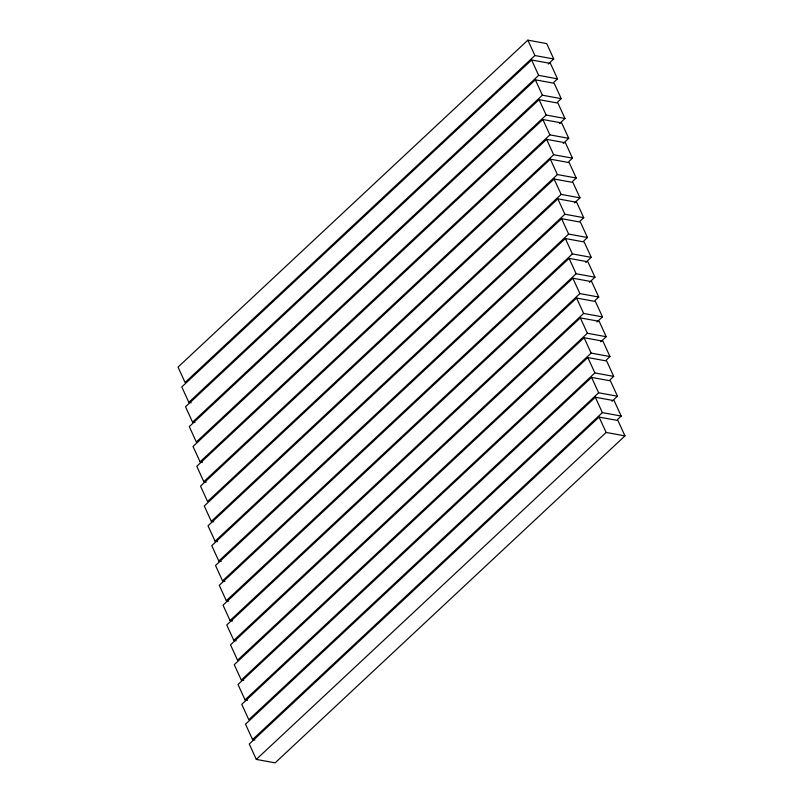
<?xml version="1.0" encoding="UTF-8"?>
<svg xmlns="http://www.w3.org/2000/svg" width="803" height="803" viewBox="0 0 803 803"><rect width="100%" height="100%" fill="white"/><g stroke="black" fill="none" stroke-linecap="round" stroke-linejoin="round"><path stroke-width="1.2" d="M527.862 40.15L178.035 367.101L185.081 382.489L534.898 55.537L553.739 58.97L546.692 43.593L527.862 40.15L534.898 55.537M553.849 82.217L557.493 78.814L550.446 63.427L531.606 59.984L181.789 386.936L188.835 402.323L191.184 402.755M548.278 64.079L553.739 58.97M188.835 402.323L538.652 75.372L557.493 78.814M557.593 102.051L561.237 98.649L554.19 83.271L535.36 79.828L185.533 406.78L192.579 422.157L194.938 422.589M192.579 422.157L542.396 95.206L561.237 98.649M539.104 99.662L189.287 426.614L196.323 442.001L546.15 115.05L564.991 118.493L557.944 103.105L539.104 99.662L546.15 115.05M563.264 143.436L568.735 138.327L561.688 122.939L542.848 119.506L193.031 446.458L200.077 461.835L202.426 462.267M559.52 123.602L564.991 118.493M200.077 461.835L549.894 134.884L568.735 138.327M568.835 161.574L572.479 158.161L565.442 142.783L546.602 139.341L196.785 466.292L203.821 481.68L206.18 482.101M203.821 481.68L553.648 154.728L572.479 158.161M550.346 159.175L200.529 486.126L207.576 501.514L557.392 174.562L576.233 178.005L569.186 162.618L550.346 159.175L557.392 174.562M574.516 202.948L579.977 197.839L572.94 182.462L554.1 179.019L204.273 505.97L211.319 521.348L213.678 521.779M572.589 181.408L576.233 178.005M211.319 521.348L561.146 194.396L579.977 197.839M580.087 221.086L583.731 217.683L576.684 202.296L557.844 198.853L208.027 525.804L215.074 541.192L217.422 541.624M215.074 541.192L564.89 214.24L583.731 217.683M583.831 240.92L587.475 237.517L580.428 222.13L561.598 218.697L211.771 545.649L218.817 561.026L221.176 561.458M218.817 561.026L568.634 234.074L587.475 237.517M585.758 262.461L591.229 257.351L584.183 241.974L565.342 238.531L215.525 565.483L222.572 580.87L224.92 581.292M222.572 580.87L572.388 253.919L591.229 257.351M589.512 282.305L594.973 277.196L587.926 261.808L569.096 258.375L219.269 585.317L226.316 600.704L228.674 601.136M226.316 600.704L576.132 273.753L594.973 277.196M595.073 300.442L598.727 297.03L591.681 281.652L572.84 278.209L223.023 605.161L230.059 620.538L232.418 620.97M230.059 620.538L579.886 293.597L598.727 297.03M597 321.983L602.471 316.874L595.424 301.486L576.584 298.043L226.767 624.995L233.814 640.382L236.162 640.814M233.814 640.382L583.63 313.431L602.471 316.874M580.338 317.888L230.521 644.839L237.558 660.217L587.384 333.265L606.215 336.708L599.179 321.32L580.338 317.888L587.384 333.265M606.325 359.955L609.969 356.542L602.923 341.165L584.082 337.722L234.265 664.673L241.312 680.061L243.66 680.482M600.754 341.817L606.215 336.708M241.312 680.061L591.128 353.109L609.969 356.542M610.069 379.789L613.713 376.386L606.677 360.999L587.836 357.566L238.009 684.507L245.056 699.895L247.414 700.326M245.056 699.895L594.882 372.943L613.713 376.386M591.58 377.4L241.763 704.351L248.81 719.729L598.626 392.787L617.467 396.22L610.421 380.843L591.58 377.4L598.626 392.787M617.567 419.467L621.211 416.064L614.165 400.677L595.334 397.234L245.507 724.186L252.554 739.573L254.912 740.005M611.996 401.329L617.467 396.22M252.554 739.573L602.37 412.622L621.211 416.064M599.078 417.078L249.261 744.03L256.308 759.407L275.138 762.85L624.965 435.899L617.919 420.511L599.078 417.078L606.124 432.456L624.965 435.899M256.308 759.407L606.124 432.456M531.606 59.984L538.652 75.372M535.36 79.828L542.396 95.206M542.848 119.506L549.894 134.884M546.602 139.341L553.648 154.728M554.1 179.019L561.146 194.396M557.844 198.853L564.89 214.24M561.598 218.697L568.634 234.074M565.342 238.531L572.388 253.919M569.096 258.375L576.132 273.753M572.84 278.209L579.886 293.597M576.584 298.043L583.63 313.431M584.082 337.722L591.128 353.109M587.836 357.566L594.882 372.943M595.334 397.234L602.37 412.622"/></g></svg>
